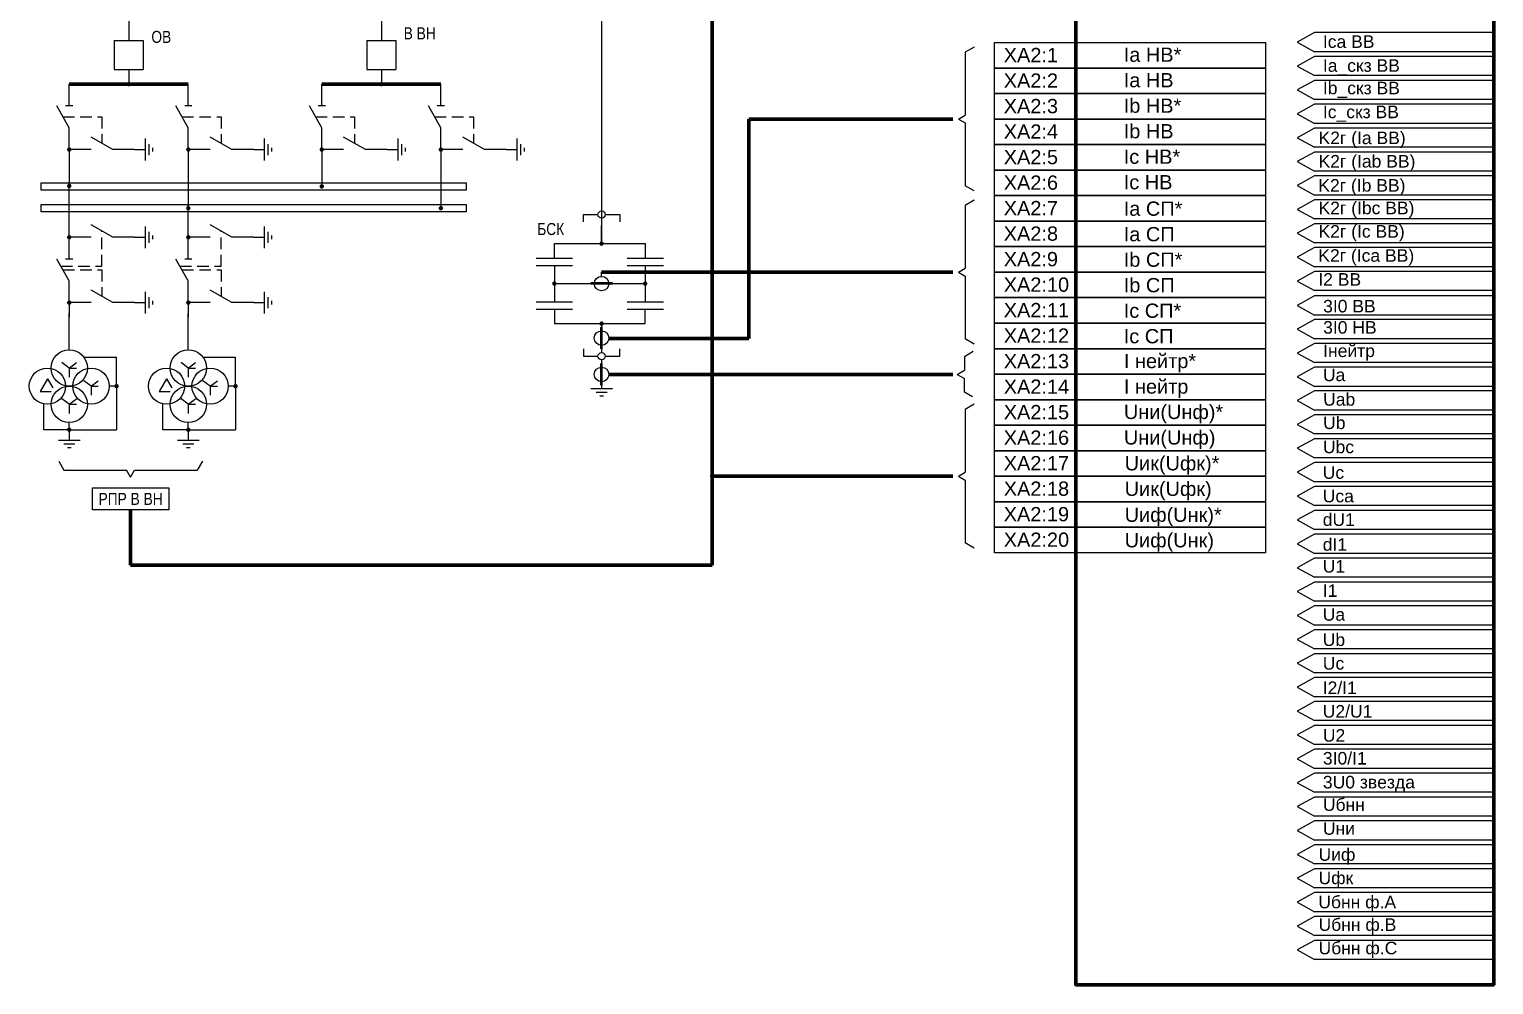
# Model space of a CAD drawing. Header units: millimetres. Extents: x 6 to 13069, y 2 to 2638.
# Drawn here: x 9996.4 to 10399.6, y 2112.2 to 2375.2 of the extents above; entities that cross this region are included whole.
import ezdxf
from ezdxf.enums import TextEntityAlignment as Align

# ---------------------------------------------------------------- set-up
doc = ezdxf.new("R2010")
doc.units = ezdxf.units.MM
doc.linetypes.add('штриховая2', pattern=[9.525, 6.35, -3.175])
doc.layers.add('Основная', color=7, linetype='Continuous')
doc.styles.add('Narrow', font='ARIALN.TTF')
doc.styles.get("Standard").update_dxf_attribs({"font": 'arial.ttf'})
doc.styles.add('Вывод', font='tahoma.ttf', dxfattribs={"height": 2.5})
doc.styles.add('Компонент', font='ARIALN.TTF', dxfattribs={"height": 3.5})

# ---------------------------------------------------------------- blocks, each defined once
blk = doc.blocks.new('*U19')
at = {"layer": 'Основная'}
for p, q in [((0, 0), (-8, 0)), ((-8, -8), (-8, 0)), ((0, -8), (0, 0)), ((0, -8), (-8, -8))]:
    blk.add_line(p, q, dxfattribs=at)
at = {"layer": 'Основная', "style": 'Компонент'}
blk.add_attdef('ОУ', text='', height=3.5, dxfattribs=at).set_placement((-15, -3), align=Align.MIDDLE_CENTER)
blk = doc.blocks.new('*U108')
at = {"color": 0}
blk.add_line((0, 0), (6, 3.43), dxfattribs=at)
blk = doc.blocks.new('*U16')
at = {"layer": 'Основная', "color": 0}
for p, q in [((-3, 0), (-9, 0)), ((9, 0), (3, 0))]:
    blk.add_line(p, q, dxfattribs=at)
at = {"layer": 'Основная', "ltscale": 0.25, "xscale": -1}
blk.add_blockref('*U108', (3, 0), dxfattribs=at)
at = {"layer": 'Основная'}
for tag, height, style, p in [('ОУ', 3.5, 'Компонент', (-25, 0)), ('В1', 2.5, 'Вывод', (-7, -2)), ('В2', 2.5, 'Вывод', (7, -2))]:
    blk.add_attdef(tag, text='', height=height, dxfattribs=dict(at, style=style)).set_placement(p, align=Align.MIDDLE_CENTER)
blk = doc.blocks.new('*U17')
at = {"layer": 'Основная'}
for p, q in [((-3, 0), (0, 0)), ((0, -3), (0, 3)), ((1, -1.5), (1, 1.5)), ((2, -0.5), (2, 0.5))]:
    blk.add_line(p, q, dxfattribs=at)
blk = doc.blocks.new('*U6')
at = {"layer": 'Основная', "color": 0}
blk.add_line((0, -1), (0, 1), dxfattribs=at)
blk = doc.blocks.new('*U15')
at = {"layer": 'Основная', "color": 0}
for p, q in [((0, 3), (0, 9)), ((0, -9), (0, -3))]:
    blk.add_line(p, q, dxfattribs=at)
at = {"ltscale": 0.25, "rotation": 89.99999999999999}
blk.add_blockref('*U6', (0, 3), dxfattribs=at)
at = {"layer": 'Основная', "ltscale": 0.25, "rotation": 89.99999999999999}
blk.add_blockref('*U108', (0, -3), dxfattribs=at)
at = {"layer": 'Основная'}
for tag, height, style, p in [('В1', 2.5, 'Вывод', (2, 7)), ('ОУ', 3.5, 'Компонент', (-12, 0)), ('В2', 2.5, 'Вывод', (2, -7))]:
    blk.add_attdef(tag, text='', height=height, dxfattribs=dict(at, style=style)).set_placement(p, align=Align.MIDDLE_CENTER)
blk = doc.blocks.new('*U60')
at = {"ltscale": 0.25, "const_width": 0.6}
blk.add_lwpolyline([(0, 0.3, 1), (0, -0.3, 1)], format="xyb", close=True, dxfattribs=at)
at = {"layer": 'Основная', "color": 0}
for p, q in [((0, 0), (0, -2)), ((0, -2), (0, -8)), ((0, -8), (0, -10))]:
    blk.add_line(p, q, dxfattribs=at)
blk = doc.blocks.new('*U100')
at = {"ltscale": 0.25, "const_width": 0.6}
blk.add_lwpolyline([(0, 0.3, 1), (0, -0.3, 1)], format="xyb", close=True, dxfattribs=at)
at = {"layer": 'Основная', "color": 0}
for p, q in [((0, 0), (0, -2)), ((0, -2), (0, -14.15)), ((0, -14.15), (0, -16.15))]:
    blk.add_line(p, q, dxfattribs=at)
blk = doc.blocks.new('*U101')
at = {"ltscale": 0.25, "const_width": 0.6}
blk.add_lwpolyline([(0, 0.3, 1), (0, -0.3, 1)], format="xyb", close=True, dxfattribs=at)
at = {"layer": 'Основная', "color": 0}
for p, q in [((0, 0), (0, -2)), ((0, -2), (0, -14.15)), ((0, -14.15), (0, -16.15))]:
    blk.add_line(p, q, dxfattribs=at)
blk = doc.blocks.new('*U104')
at = {"ltscale": 0.25, "const_width": 0.6}
blk.add_lwpolyline([(0, -0.3, 1), (0, 0.3, 1)], format="xyb", close=True, dxfattribs=at)
at = {"layer": 'Основная', "color": 0}
for p, q in [((0, 12.15), (0, 14.15)), ((0, 2), (0, 12.15)), ((0, 0), (0, 2))]:
    blk.add_line(p, q, dxfattribs=at)
blk = doc.blocks.new('*U34')
at = {"ltscale": 0.25, "const_width": 0.6}
blk.add_lwpolyline([(0, 0.3, 1), (0, -0.3, 1)], format="xyb", close=True, dxfattribs=at)
at = {"layer": 'Основная', "color": 0}
for p, q in [((0, 0), (0, -2)), ((0, -2), (0, -2)), ((0, -2), (0, -4))]:
    blk.add_line(p, q, dxfattribs=at)
blk = doc.blocks.new('*U32')
at = {"ltscale": 0.35}
for p, q in [((0, 2), (-2, -1.5)), ((0, 2), (1.5, -0.5)), ((-2, -1.5), (1, -1.5))]:
    blk.add_line(p, q, dxfattribs=at)
blk.add_circle((0, 0), 5, dxfattribs=at)
at = {"ltscale": 0.35, "style": 'Компонент'}
blk.add_attdef('ОУ', text='', height=3.5, dxfattribs=at).set_placement((-3, 10), align=Align.MIDDLE_CENTER)
blk = doc.blocks.new('*U31')
at = {"ltscale": 0.35}
for q in [(-2, 1.5), (2, 1.5), (2, 0), (0, -2.5)]:
    blk.add_line((0, 0), q, dxfattribs=at)
blk.add_circle((0, 0), 5, dxfattribs=at)
at = {"ltscale": 0.35, "style": 'Компонент'}
blk.add_attdef('ОУ', text='', height=3.5, dxfattribs=at).set_placement((0, 8), align=Align.MIDDLE_CENTER)
blk = doc.blocks.new('*U33')
at = {"ltscale": 0.35}
for q in [(-2, 1.5), (2, 1.5), (2, 0), (0, -2.5)]:
    blk.add_line((0, 0), q, dxfattribs=at)
blk.add_circle((0, 0), 5, dxfattribs=at)
at = {"ltscale": 0.35, "style": 'Компонент'}
blk.add_attdef('ОУ', text='', height=3.5, dxfattribs=at).set_placement((-9, 8), align=Align.MIDDLE_CENTER)
blk = doc.blocks.new('*U38')
at = {"ltscale": 0.25, "const_width": 0.6}
blk.add_lwpolyline([(0.3, 0, 1), (-0.3, 0, 1)], format="xyb", close=True, dxfattribs=at)
at = {"layer": 'Основная', "color": 0}
for p, q in [((-5, 0), (-7, 0)), ((-2, 0), (-5, 0)), ((0, 0), (-2, 0))]:
    blk.add_line(p, q, dxfattribs=at)
blk = doc.blocks.new('*U36')
at = {"layer": 'Основная'}
for p, q in [((3, 0), (-3, 0)), ((0, 3), (0, 0)), ((1.5, -1), (-1.5, -1)), ((0.5, -2), (-0.5, -2))]:
    blk.add_line(p, q, dxfattribs=at)
blk = doc.blocks.new('*U37')
at = {"ltscale": 0.25, "const_width": 0.6}
blk.add_lwpolyline([(0, -0.3, 1), (0, 0.3, 1)], format="xyb", close=True, dxfattribs=at)
at = {"layer": 'Основная', "color": 0}
for p, q in [((0, 6), (0, 8)), ((0, 2), (0, 6)), ((0, 0), (0, 2))]:
    blk.add_line(p, q, dxfattribs=at)
blk = doc.blocks.new('*U35')
at = {"ltscale": 0.25, "const_width": 0.6}
blk.add_lwpolyline([(0, -0.3, 1), (0, 0.3, 1)], format="xyb", close=True, dxfattribs=at)
at = {"layer": 'Основная', "color": 0}
for p, q in [((0, 7), (0, 9)), ((0, 2), (0, 7)), ((0, 0), (0, 2))]:
    blk.add_line(p, q, dxfattribs=at)
blk = doc.blocks.new('*U83')
at = {"ltscale": 0.25}
blk.add_circle((0, 0), 2, dxfattribs=at)
at = {"layer": 'Основная', "color": 0, "lineweight": 50}
blk.add_line((3, 0), (-3, 0), dxfattribs=at)
at = {"layer": 'Основная', "style": 'Компонент'}
blk.add_attdef('ОУ', text='', height=3.5, dxfattribs=at).set_placement((0, -6), align=Align.MIDDLE_CENTER)
blk = doc.blocks.new('*U114')
at = {"ltscale": 0.25}
blk.add_circle((0, 0), 2, dxfattribs=at)
at = {"layer": 'Основная', "color": 0, "lineweight": 50}
blk.add_line((0, -3), (0, 3), dxfattribs=at)
at = {"layer": 'Основная', "style": 'Компонент'}
blk.add_attdef('ОУ', text='', height=3.5, dxfattribs=at).set_placement((-6, 0), align=Align.MIDDLE_CENTER)
blk = doc.blocks.new('*U81')
at = {"ltscale": 0.25}
blk.add_circle((0, 0), 2, dxfattribs=at)
at = {"layer": 'Основная', "color": 0, "lineweight": 50}
blk.add_line((0, -3), (0, 3), dxfattribs=at)
at = {"layer": 'Основная', "style": 'Компонент'}
blk.add_attdef('ОУ', text='', height=3.5, dxfattribs=at).set_placement((-6, 0), align=Align.MIDDLE_CENTER)

msp = doc.modelspace()

# ---------------------------------------------------------------- linework, layer by layer
at = {"lineweight": 100}
for p, q in [((10184.43, 2227.65), (10184.43, 2399.67)), ((10023.83, 2360.12), (10007.44, 2360.12)), ((10040.22, 2360.12), (10023.83, 2360.12)), ((10093.35, 2360.12), (10076.96, 2360.12)), ((10109.74, 2360.12), (10093.35, 2360.12)), ((10194.55, 2290.13), (10194.55, 2350.51)), ((10194.55, 2350.51), (10250.7, 2350.51)), ((10153.98, 2308.36), (10250.7, 2308.36)), ((10399.56, 2301.81), (10399.56, 2303.28)), ((10155.98, 2290.13), (10194.55, 2290.13)), ((10155.98, 2280.21), (10194.62, 2280.21)), ((10194.62, 2280.21), (10250.7, 2280.21)), ((10184.43, 2252.19), (10250.7, 2252.19)), ((10024.31, 2242.94), (10024.31, 2227.65)), ((10024.31, 2227.65), (10184.43, 2227.65))]:
    msp.add_line(p, q, dxfattribs=at)
for p, q in [((10350.25, 2374.31), (10345.47, 2371.68)), ((10345.47, 2371.68), (10350.25, 2369.05)), ((10399.56, 2374.31), (10350.25, 2374.31)), ((10399.56, 2374.31), (10399.56, 2369.05)), ((10256.52, 2370.29), (10254.07, 2368.89)), ((10254.07, 2368.89), (10254.08, 2351.61)), ((10350.25, 2367.73), (10345.47, 2365.1)), ((10399.56, 2369.05), (10350.25, 2369.05)), ((10399.56, 2367.73), (10350.25, 2367.73)), ((10399.56, 2367.73), (10399.56, 2362.47)), ((10345.47, 2365.1), (10350.25, 2362.47)), ((10399.56, 2362.47), (10350.25, 2362.47)), ((10350.25, 2361.16), (10345.47, 2358.53)), ((10345.47, 2358.53), (10350.25, 2355.9)), ((10399.56, 2361.16), (10350.25, 2361.16)), ((10399.56, 2361.16), (10399.56, 2355.9)), ((10350.25, 2354.58), (10345.47, 2351.95)), ((10399.56, 2355.9), (10350.25, 2355.9)), ((10399.56, 2354.58), (10350.25, 2354.58)), ((10399.56, 2354.58), (10399.56, 2349.32)), ((10252.2, 2350.51), (10254.08, 2351.61)), ((10252.2, 2350.51), (10254.08, 2349.44)), ((10345.47, 2351.95), (10350.25, 2349.32)), ((10254.08, 2349.44), (10254.09, 2332.13)), ((10350.25, 2348), (10345.47, 2345.37)), ((10399.56, 2349.32), (10350.25, 2349.32)), ((10399.56, 2348), (10350.25, 2348)), ((10399.56, 2348), (10399.56, 2342.74)), ((10345.47, 2345.37), (10350.25, 2342.74)), ((10399.56, 2342.74), (10350.25, 2342.74)), ((10350.25, 2341.43), (10345.47, 2338.8)), ((10345.47, 2338.8), (10350.25, 2336.16)), ((10399.56, 2341.43), (10350.25, 2341.43)), ((10399.56, 2341.43), (10399.56, 2336.16)), ((10350.25, 2334.85), (10345.47, 2332.22)), ((10399.56, 2336.16), (10350.25, 2336.16)), ((10399.56, 2334.85), (10350.25, 2334.85)), ((10399.56, 2334.85), (10399.56, 2329.59)), ((10256.52, 2330.71), (10254.09, 2332.13)), ((10345.47, 2332.22), (10350.25, 2329.59)), ((10256.52, 2328.14), (10254.07, 2326.75)), ((10254.07, 2326.75), (10254.08, 2309.46)), ((10350.25, 2328.27), (10345.47, 2325.64)), ((10399.56, 2329.59), (10350.25, 2329.59)), ((10399.56, 2328.27), (10350.25, 2328.27)), ((10399.56, 2328.27), (10399.56, 2323.01)), ((10345.47, 2325.64), (10350.25, 2323.01)), ((10399.56, 2323.01), (10350.25, 2323.01)), ((10350.25, 2321.7), (10345.47, 2319.06)), ((10345.47, 2319.06), (10350.25, 2316.43)), ((10399.56, 2321.7), (10350.25, 2321.7)), ((10399.56, 2321.7), (10399.56, 2316.43)), ((10350.25, 2315.12), (10345.47, 2312.49)), ((10399.56, 2316.43), (10350.25, 2316.43)), ((10399.56, 2315.12), (10350.25, 2315.12)), ((10399.56, 2315.12), (10399.56, 2309.86)), ((10345.47, 2312.49), (10350.25, 2309.86)), ((10153.98, 2307.21), (10153.98, 2308.36)), ((10252.2, 2308.36), (10254.08, 2309.46)), ((10252.2, 2308.36), (10254.08, 2307.29)), ((10254.08, 2307.29), (10254.09, 2289.98)), ((10350.25, 2308.54), (10345.47, 2305.91)), ((10345.47, 2305.91), (10350.25, 2303.28)), ((10399.56, 2309.86), (10350.25, 2309.86)), ((10399.56, 2308.54), (10350.25, 2308.54)), ((10399.56, 2308.54), (10399.56, 2303.28)), ((10399.56, 2303.28), (10350.25, 2303.28)), ((10350.25, 2301.81), (10345.47, 2299.18)), ((10345.47, 2299.18), (10350.25, 2296.55)), ((10399.56, 2301.81), (10350.25, 2301.81)), ((10399.56, 2301.81), (10399.56, 2296.55)), ((10350.25, 2295.31), (10345.47, 2292.68)), ((10399.56, 2296.55), (10350.25, 2296.55)), ((10399.56, 2295.31), (10350.25, 2295.31)), ((10399.56, 2295.31), (10399.56, 2290.05)), ((10256.52, 2288.56), (10254.09, 2289.98)), ((10345.47, 2292.68), (10350.25, 2290.05)), ((10399.56, 2290.05), (10350.25, 2290.05)), ((10256.31, 2286.51), (10253.87, 2285.09)), ((10350.25, 2288.73), (10345.47, 2286.1)), ((10345.47, 2286.1), (10350.25, 2283.47)), ((10399.56, 2288.73), (10350.25, 2288.73)), ((10399.56, 2288.73), (10399.56, 2283.47)), ((10253.87, 2285.09), (10253.87, 2281.38)), ((10350.25, 2282.16), (10345.47, 2279.52)), ((10399.56, 2283.47), (10350.25, 2283.47)), ((10399.56, 2282.16), (10350.25, 2282.16)), ((10399.56, 2282.16), (10399.56, 2276.89)), ((10251.87, 2280.21), (10253.87, 2281.38)), ((10251.87, 2280.21), (10253.87, 2279.06)), ((10253.87, 2275.3), (10253.87, 2279.06)), ((10345.47, 2279.52), (10350.25, 2276.89)), ((10256.05, 2274.03), (10253.87, 2275.3)), ((10350.25, 2275.66), (10345.47, 2273.02)), ((10399.56, 2276.89), (10350.25, 2276.89)), ((10399.56, 2275.66), (10350.25, 2275.66)), ((10399.56, 2275.66), (10399.56, 2270.39)), ((10256.52, 2271.97), (10254.07, 2270.58)), ((10254.07, 2270.58), (10254.08, 2253.29)), ((10345.47, 2273.02), (10350.25, 2270.39)), ((10399.56, 2270.39), (10350.25, 2270.39)), ((10350.25, 2269.08), (10345.47, 2266.45)), ((10345.47, 2266.45), (10350.25, 2263.82)), ((10399.56, 2269.08), (10350.25, 2269.08)), ((10399.56, 2269.08), (10399.56, 2263.82)), ((10350.25, 2262.5), (10345.47, 2259.87)), ((10399.56, 2263.82), (10350.25, 2263.82)), ((10399.56, 2262.5), (10350.25, 2262.5)), ((10399.56, 2262.5), (10399.56, 2257.24)), ((10345.47, 2259.87), (10350.25, 2257.24)), ((10004.53, 2256.28), (10005.93, 2253.83)), ((10005.93, 2253.83), (10023.21, 2253.83)), ((10024.31, 2251.96), (10023.21, 2253.83)), ((10024.31, 2251.96), (10025.38, 2253.84)), ((10025.38, 2253.84), (10042.69, 2253.84)), ((10044.12, 2256.28), (10042.69, 2253.84)), ((10350.25, 2255.92), (10345.47, 2253.29)), ((10399.56, 2257.24), (10350.25, 2257.24)), ((10399.56, 2255.92), (10350.25, 2255.92)), ((10399.56, 2255.92), (10399.56, 2250.66)), ((10252.2, 2252.19), (10254.08, 2253.29)), ((10252.2, 2252.19), (10254.08, 2251.13)), ((10254.08, 2251.13), (10254.09, 2233.81)), ((10345.47, 2253.29), (10350.25, 2250.66)), ((10399.56, 2250.66), (10350.25, 2250.66)), ((10350.25, 2249.35), (10345.47, 2246.72)), ((10345.47, 2246.72), (10350.25, 2244.09)), ((10399.56, 2249.35), (10350.25, 2249.35)), ((10399.56, 2249.35), (10399.56, 2244.09)), ((10350.25, 2242.77), (10345.47, 2240.14)), ((10399.56, 2244.09), (10350.25, 2244.09)), ((10399.56, 2242.77), (10350.25, 2242.77)), ((10399.56, 2242.77), (10399.56, 2237.51)), ((10345.47, 2240.14), (10350.25, 2237.51)), ((10399.56, 2237.51), (10350.25, 2237.51)), ((10256.52, 2232.39), (10254.09, 2233.81)), ((10350.25, 2236.19), (10345.47, 2233.56)), ((10345.47, 2233.56), (10350.25, 2230.93)), ((10399.56, 2236.19), (10350.25, 2236.19)), ((10399.56, 2236.19), (10399.56, 2230.93)), ((10350.25, 2229.62), (10345.47, 2226.98)), ((10399.56, 2230.93), (10350.25, 2230.93)), ((10399.56, 2229.62), (10350.25, 2229.62)), ((10399.56, 2229.62), (10399.56, 2224.35)), ((10345.47, 2226.98), (10350.25, 2224.35)), ((10350.25, 2223.04), (10345.47, 2220.41)), ((10399.56, 2224.35), (10350.25, 2224.35)), ((10399.56, 2223.04), (10350.25, 2223.04)), ((10399.56, 2223.04), (10399.56, 2217.78)), ((10345.47, 2220.41), (10350.25, 2217.78)), ((10399.56, 2217.78), (10350.25, 2217.78)), ((10350.25, 2216.46), (10345.47, 2213.83)), ((10345.47, 2213.83), (10350.25, 2211.2)), ((10399.56, 2216.46), (10350.25, 2216.46)), ((10399.56, 2216.46), (10399.56, 2211.2)), ((10350.25, 2209.88), (10345.47, 2207.25)), ((10399.56, 2211.2), (10350.25, 2211.2)), ((10399.56, 2209.88), (10350.25, 2209.88)), ((10399.56, 2209.88), (10399.56, 2204.62)), ((10345.47, 2207.25), (10350.25, 2204.62)), ((10350.25, 2203.31), (10345.47, 2200.68)), ((10399.56, 2204.62), (10350.25, 2204.62)), ((10399.56, 2203.31), (10350.25, 2203.31)), ((10399.56, 2203.31), (10399.56, 2198.05)), ((10345.47, 2200.68), (10350.25, 2198.05)), ((10399.56, 2198.05), (10350.25, 2198.05)), ((10350.25, 2196.73), (10345.47, 2194.1)), ((10345.47, 2194.1), (10350.25, 2191.47)), ((10399.56, 2196.73), (10350.25, 2196.73)), ((10399.56, 2196.73), (10399.56, 2191.47)), ((10350.25, 2190.15), (10345.47, 2187.52)), ((10399.56, 2191.47), (10350.25, 2191.47)), ((10399.56, 2190.15), (10350.25, 2190.15)), ((10399.56, 2190.15), (10399.56, 2184.89)), ((10345.47, 2187.52), (10350.25, 2184.89)), ((10350.25, 2183.58), (10345.47, 2180.95)), ((10345.47, 2180.95), (10350.25, 2178.31)), ((10399.56, 2184.89), (10350.25, 2184.89)), ((10399.56, 2183.58), (10350.25, 2183.58)), ((10399.56, 2183.58), (10399.56, 2178.31)), ((10350.25, 2177), (10345.47, 2174.37)), ((10399.56, 2178.31), (10350.25, 2178.31)), ((10399.56, 2177), (10350.25, 2177)), ((10399.56, 2177), (10399.56, 2171.74)), ((10345.47, 2174.37), (10350.25, 2171.74)), ((10350.25, 2170.42), (10345.47, 2167.79)), ((10399.56, 2171.74), (10350.25, 2171.74)), ((10399.56, 2170.42), (10350.25, 2170.42)), ((10399.56, 2170.42), (10399.56, 2165.16)), ((10345.47, 2167.79), (10350.25, 2165.16)), ((10399.56, 2165.16), (10350.25, 2165.16)), ((10350.25, 2163.84), (10345.47, 2161.21)), ((10345.47, 2161.21), (10350.25, 2158.58)), ((10399.56, 2163.84), (10350.25, 2163.84)), ((10399.56, 2163.84), (10399.56, 2158.58)), ((10350.25, 2157.27), (10345.47, 2154.64)), ((10399.56, 2158.58), (10350.25, 2158.58)), ((10399.56, 2157.27), (10350.25, 2157.27)), ((10399.56, 2157.27), (10399.56, 2152.01)), ((10345.47, 2154.64), (10350.25, 2152.01)), ((10350.25, 2150.69), (10345.47, 2148.06)), ((10399.56, 2152.01), (10350.25, 2152.01)), ((10399.56, 2150.69), (10350.25, 2150.69)), ((10399.56, 2150.69), (10399.56, 2145.43)), ((10345.47, 2148.06), (10350.25, 2145.43)), ((10399.56, 2145.43), (10350.25, 2145.43)), ((10350.25, 2144.11), (10345.47, 2141.48)), ((10345.47, 2141.48), (10350.25, 2138.85)), ((10399.56, 2144.11), (10350.25, 2144.11)), ((10399.56, 2144.11), (10399.56, 2138.85)), ((10350.25, 2137.54), (10345.47, 2134.91)), ((10399.56, 2138.85), (10350.25, 2138.85)), ((10399.56, 2137.54), (10350.25, 2137.54)), ((10399.56, 2137.54), (10399.56, 2132.27)), ((10345.47, 2134.91), (10350.25, 2132.27)), ((10350.25, 2130.96), (10345.47, 2128.33)), ((10399.56, 2132.27), (10350.25, 2132.27)), ((10399.56, 2130.96), (10350.25, 2130.96)), ((10399.56, 2130.96), (10399.56, 2125.7)), ((10345.47, 2128.33), (10350.25, 2125.7)), ((10399.56, 2125.7), (10350.25, 2125.7)), ((10350.25, 2124.38), (10345.47, 2121.75)), ((10345.47, 2121.75), (10350.25, 2119.12)), ((10399.56, 2124.38), (10350.25, 2124.38)), ((10399.56, 2124.38), (10399.56, 2119.12)), ((10399.56, 2119.12), (10350.25, 2119.12))]:
    msp.add_line(p, q)
msp.add_lwpolyline([(10284.52, 2538.67), (10399.56, 2538.67), (10399.56, 2112.17), (10284.52, 2112.17)], close=True, dxfattribs=at)
for points in [[(10262.13, 2371.57), (10336.76, 2371.57), (10336.76, 2364.54), (10262.13, 2364.54)], [(10262.13, 2364.54), (10336.76, 2364.54), (10336.76, 2357.52), (10262.13, 2357.52)], [(10262.13, 2357.52), (10336.76, 2357.52), (10336.76, 2350.5), (10262.13, 2350.5)], [(10262.13, 2350.5), (10336.76, 2350.5), (10336.76, 2343.48), (10262.13, 2343.48)], [(10262.13, 2343.48), (10336.76, 2343.48), (10336.76, 2336.45), (10262.13, 2336.45)], [(10262.13, 2336.45), (10336.76, 2336.45), (10336.76, 2329.43), (10262.13, 2329.43)], [(10262.13, 2329.43), (10336.76, 2329.43), (10336.76, 2322.41), (10262.13, 2322.41)], [(10262.13, 2322.41), (10336.76, 2322.41), (10336.76, 2315.39), (10262.13, 2315.39)], [(10262.13, 2315.39), (10336.76, 2315.39), (10336.76, 2308.36), (10262.13, 2308.36)], [(10262.13, 2308.36), (10336.76, 2308.36), (10336.76, 2301.34), (10262.13, 2301.34)], [(10262.13, 2301.34), (10336.76, 2301.34), (10336.76, 2294.32), (10262.13, 2294.32)], [(10262.13, 2294.32), (10336.76, 2294.32), (10336.76, 2287.29), (10262.13, 2287.29)], [(10262.13, 2287.29), (10336.76, 2287.29), (10336.76, 2280.27), (10262.13, 2280.27)], [(10262.13, 2280.27), (10336.76, 2280.27), (10336.76, 2273.25), (10262.13, 2273.25)], [(10262.13, 2273.25), (10336.76, 2273.25), (10336.76, 2266.23), (10262.13, 2266.23)], [(10262.13, 2266.23), (10336.76, 2266.23), (10336.76, 2259.2), (10262.13, 2259.2)], [(10262.13, 2259.2), (10336.76, 2259.2), (10336.76, 2252.18), (10262.13, 2252.18)], [(10262.13, 2252.18), (10336.76, 2252.18), (10336.76, 2245.16), (10262.13, 2245.16)], [(10262.13, 2245.16), (10336.76, 2245.16), (10336.76, 2238.13), (10262.13, 2238.13)], [(10262.13, 2238.13), (10336.76, 2238.13), (10336.76, 2231.11), (10262.13, 2231.11)]]:
    msp.add_lwpolyline(points, close=True)
at = {"layer": 'Основная'}
for p, q in [((10023.83, 2436.77), (10023.83, 2372.12)), ((10153.98, 2436.77), (10153.98, 2319.78)), ((10093.35, 2411.56), (10093.35, 2372.12)), ((10023.83, 2364.12), (10023.83, 2360.12)), ((10093.35, 2364.12), (10093.35, 2360.12)), ((10153.98, 2326.21), (10153.98, 2325.21)), ((10153.98, 2323.21), (10153.98, 2316.21))]:
    msp.add_line(p, q, dxfattribs=at)
at = {"layer": 'Основная', "ltscale": 0.25, "const_width": 0.6}
for points in [[(10024.13, 2360.12, 1), (10023.53, 2360.12, 1)], [(10093.65, 2360.12, 1), (10093.05, 2360.12, 1)], [(10007.14, 2332.12, 1), (10007.74, 2332.12, 1)], [(10007.14, 2332.12, 1), (10007.74, 2332.12, 1)], [(10076.66, 2331.97, 1), (10077.26, 2331.97, 1)], [(10039.92, 2325.97, 1), (10040.52, 2325.97, 1)], [(10039.92, 2325.97, 1), (10040.52, 2325.97, 1)], [(10039.92, 2325.97, 1), (10040.52, 2325.97, 1)], [(10039.92, 2325.97, 1), (10040.52, 2325.97, 1)], [(10109.44, 2325.97, 1), (10110.04, 2325.97, 1)], [(10153.68, 2316.21, 1), (10154.28, 2316.21, 1)], [(10140.68, 2305.21, 1), (10141.28, 2305.21, 1)], [(10165.68, 2305.21, 1), (10166.28, 2305.21, 1)], [(10153.68, 2294.21, 1), (10154.28, 2294.21, 1)], [(10184.13, 2252.19, 1), (10184.73, 2252.19, 1)]]:
    msp.add_lwpolyline(points, format="xyb", close=True, dxfattribs=at)
at = {"layer": 'Основная', "linetype": 'штриховая2', "ltscale": 0.5}
for points in [[(10005.72, 2351.12), (10016.44, 2351.12), (10016.44, 2343.84)], [(10038.5, 2351.12), (10049.22, 2351.12), (10049.22, 2343.84)], [(10075.24, 2351.12), (10085.96, 2351.12), (10085.96, 2343.84)], [(10108.02, 2351.12), (10118.74, 2351.12), (10118.74, 2343.84)], [(10005.15, 2309.97), (10016.44, 2309.97), (10016.44, 2319.68)], [(10037.93, 2309.97), (10049.22, 2309.97), (10049.22, 2319.68)], [(10005.72, 2308.97), (10016.44, 2308.97), (10016.44, 2301.68)], [(10038.5, 2308.97), (10049.22, 2308.97), (10049.22, 2301.68)]]:
    msp.add_lwpolyline(points, dxfattribs=at)
at = {"layer": 'Основная'}
for points in [[(9999.71, 2332.97), (10116.71, 2332.97), (10116.71, 2330.97), (9999.71, 2330.97)], [(9999.71, 2326.97), (10116.71, 2326.97), (10116.71, 2324.97), (9999.71, 2324.97)], [(10013.81, 2248.94), (10034.81, 2248.94), (10034.81, 2242.94), (10013.81, 2242.94)]]:
    msp.add_lwpolyline(points, close=True, dxfattribs=at)
for points in [[(10148.98, 2322.21), (10148.98, 2324.21), (10152.98, 2324.21)], [(10154.98, 2324.21), (10158.98, 2324.21), (10158.98, 2322.21)], [(10153.98, 2316.21), (10153.98, 2321.21)], [(10153.98, 2321.21), (10153.98, 2316.21)], [(10140.98, 2312.21), (10140.98, 2316.21), (10165.98, 2316.21), (10165.98, 2312.21)], [(10135.98, 2312.21), (10145.98, 2312.21)], [(10135.98, 2310.21), (10145.98, 2310.21)], [(10140.98, 2310.21), (10140.98, 2300.21)], [(10160.98, 2312.21), (10170.98, 2312.21)], [(10160.98, 2310.21), (10170.98, 2310.21)], [(10165.98, 2310.21), (10165.98, 2300.21)], [(10140.98, 2305.21), (10165.98, 2305.21)], [(10135.98, 2300.21), (10145.98, 2300.21)], [(10135.98, 2298.21), (10145.98, 2298.21)], [(10140.98, 2298.21), (10140.98, 2294.21), (10165.98, 2294.21), (10165.98, 2298.21)], [(10160.98, 2300.21), (10170.98, 2300.21)], [(10160.98, 2298.21), (10170.98, 2298.21)], [(10007.44, 2286.97), (10007.44, 2296.97)], [(10040.22, 2286.97), (10040.22, 2296.97)], [(10153.98, 2294.21), (10153.98, 2286.21)], [(10148.98, 2287.21), (10148.98, 2285.21), (10152.98, 2285.21)], [(10154.98, 2285.21), (10158.98, 2285.21), (10158.98, 2287.21)], [(10011.44, 2284.97), (10020.44, 2284.97)], [(10044.22, 2284.97), (10053.22, 2284.97)], [(10153.98, 2284.21), (10153.98, 2276.21)], [(10020.44, 2276.97), (10018.44, 2276.97)], [(10020.44, 2276.97), (10020.44, 2264.97)], [(10053.22, 2276.97), (10051.22, 2276.97)], [(10053.22, 2276.97), (10053.22, 2264.97)], [(10007.44, 2264.97), (10007.44, 2266.97)], [(10040.22, 2264.97), (10040.22, 2266.97)], [(10007.44, 2264.97), (10020.44, 2264.97)], [(10040.22, 2264.97), (10053.22, 2264.97)]]:
    msp.add_lwpolyline(points, dxfattribs=at)
at = {"layer": 'Основная', "ltscale": 100}
for points in [[(10000.44, 2264.97), (10000.44, 2271.97)], [(10033.22, 2264.97), (10033.22, 2271.97)]]:
    msp.add_lwpolyline(points, dxfattribs=at)
at = {"layer": 'Основная'}
for centre in [(10153.98, 2324.21), (10153.98, 2285.21)]:
    msp.add_circle(centre, 1, dxfattribs=at)

# ---------------------------------------------------------------- block references
at = {"layer": 'Основная', "ltscale": 0.25, "rotation": 180}
for p in [(10019.83, 2364.12), (10089.35, 2364.12)]:
    msp.add_blockref('*U19', p, dxfattribs=at)
at = {"layer": 'Основная', "ltscale": 0.25}
for name, p in [('*U15', (10007.44, 2351.12)), ('*U15', (10040.22, 2351.12)), ('*U15', (10076.96, 2351.12)), ('*U15', (10109.74, 2351.12)), ('*U60', (10007.44, 2342.12)), ('*U16', (10016.44, 2342.12)), ('*U17', (10028.44, 2342.12)), ('*U100', (10040.22, 2342.12)), ('*U16', (10049.22, 2342.12)), ('*U17', (10061.22, 2342.12)), ('*U60', (10076.96, 2342.12)), ('*U16', (10085.96, 2342.12)), ('*U17', (10097.96, 2342.12)), ('*U101', (10109.74, 2342.12)), ('*U16', (10118.74, 2342.12)), ('*U17', (10130.74, 2342.12)), ('*U104', (10007.44, 2317.97)), ('*U35', (10040.22, 2317.97)), ('*U15', (10007.44, 2308.97)), ('*U16', (10016.44, 2317.97)), ('*U17', (10028.44, 2317.97)), ('*U15', (10040.22, 2308.97)), ('*U16', (10049.22, 2317.97)), ('*U17', (10061.22, 2317.97)), ('*U83', (10153.98, 2305.21)), ('*U16', (10016.44, 2299.97)), ('*U17', (10028.44, 2299.97)), ('*U16', (10049.22, 2299.97)), ('*U17', (10061.22, 2299.97)), ('*U34', (10007.44, 2299.97)), ('*U34', (10040.22, 2299.97)), ('*U114', (10153.98, 2290.21)), ('*U37', (10020.44, 2276.97)), ('*U37', (10053.22, 2276.97)), ('*U81', (10153.98, 2280.21)), ('*U36', (10153.98, 2276.21)), ('*U38', (10007.44, 2264.97)), ('*U38', (10040.22, 2264.97)), ('*U36', (10007.44, 2261.97)), ('*U36', (10040.22, 2261.97))]:
    msp.add_blockref(name, p, dxfattribs=at)
at = {"layer": 'Основная', "ltscale": 0.35}
for name, p in [('*U33', (10007.44, 2281.97)), ('*U33', (10040.22, 2281.97)), ('*U32', (10001.44, 2276.97)), ('*U31', (10013.44, 2276.97)), ('*U32', (10034.22, 2276.97)), ('*U31', (10046.22, 2276.97)), ('*U31', (10007.44, 2271.97)), ('*U31', (10040.22, 2271.97))]:
    msp.add_blockref(name, p, dxfattribs=at)

# ---------------------------------------------------------------- texts
for s, height, p in [('Iсa ВВ', 3.45, (10352.54, 2370.11)), ('XA2:1', 3.926, (10264.69, 2366.18)), ('Ia НВ*', 3.926, (10297.72, 2366.28)), ('Ia_скз ВВ', 3.45, (10352.54, 2363.53)), ('XA2:2', 3.926, (10264.69, 2359.15)), ('Ia НВ', 3.926, (10297.72, 2359.26)), ('Ib_скз ВВ', 3.45, (10352.54, 2357.34)), ('XA2:3', 3.926, (10264.69, 2352.13)), ('Ib НВ*', 3.926, (10297.72, 2352.24)), ('Ic_скз ВВ', 3.45, (10352.54, 2350.76)), ('XA2:4', 3.926, (10264.69, 2345.11)), ('Ib НВ', 3.926, (10297.72, 2345.21)), ('K2г (Ia ВВ)', 3.4502, (10351.34, 2343.61)), ('XA2:5', 3.926, (10264.69, 2338.09)), ('Ic НВ*', 3.926, (10297.72, 2338.19)), ('K2г (Iab ВВ)', 3.4502, (10351.34, 2337.17)), ('XA2:6', 3.926, (10264.69, 2331.06)), ('Ic НВ', 3.926, (10297.72, 2331.17)), ('K2г (Ib ВВ)', 3.4502, (10351.28, 2330.53)), ('XA2:7', 3.926, (10264.69, 2324.04)), ('Ia СП*', 3.926, (10297.72, 2323.89)), ('K2г (Ibc ВВ)', 3.4502, (10351.34, 2324.31)), ('XA2:8', 3.926, (10264.69, 2317.02)), ('Ia СП', 3.926, (10297.72, 2316.86)), ('K2г (Ic ВВ)', 3.4502, (10351.34, 2317.87)), ('XA2:9', 3.926, (10264.69, 2309.99)), ('Ib СП*', 3.926, (10297.72, 2309.84)), ('K2г (Ica ВВ)', 3.4502, (10351.28, 2311.23)), ('XA2:10', 3.926, (10264.69, 2302.97)), ('Ib СП', 3.926, (10297.72, 2302.82)), ('I2 ВВ', 3.45, (10351.28, 2304.64)), ('XA2:11', 3.926, (10264.69, 2295.95)), ('Ic СП*', 3.926, (10297.72, 2295.79)), ('3I0 ВВ', 3.45, (10352.61, 2297.28)), ('3I0 НВ', 3.45, (10352.61, 2291.43)), ('XA2:12', 3.926, (10264.69, 2288.93)), ('Ic СП', 3.926, (10297.72, 2288.77)), ('XA2:13', 3.926, (10264.69, 2281.9)), ('I нейтр*', 3.926, (10297.76, 2281.94)), ('Iнейтр', 3.45, (10352.61, 2284.99)), ('Ua', 3.45, (10352.55, 2278.35)), ('XA2:14', 3.926, (10264.69, 2274.88)), ('I нейтр', 3.926, (10297.76, 2274.91)), ('Uab', 3.45, (10352.61, 2271.6)), ('XA2:15', 3.926, (10264.69, 2267.86)), ('Uни(Uнф)*', 3.926, (10297.76, 2267.92)), ('Ub', 3.45, (10352.61, 2265.16)), ('XA2:16', 3.926, (10264.69, 2260.84)), ('Uни(Uнф)', 3.926, (10297.76, 2260.9)), ('Ubc', 3.45, (10352.55, 2258.52)), ('XA2:17', 3.926, (10264.69, 2253.81)), ('Uик(Uфк)*', 3.926, (10297.98, 2253.78)), ('Uc', 3.45, (10352.5, 2251.47)), ('XA2:18', 3.926, (10264.69, 2246.79)), ('Uик(Uфк)', 3.926, (10297.98, 2246.75)), ('Uca', 3.45, (10352.5, 2244.99)), ('XA2:19', 3.926, (10264.69, 2239.77)), ('Uиф(Uнк)*', 3.926, (10297.98, 2239.61)), ('dU1', 3.45, (10352.5, 2238.5)), ('XA2:20', 3.926, (10264.69, 2232.74)), ('Uиф(Uнк)', 3.926, (10297.98, 2232.59)), ('dI1', 3.45, (10352.5, 2231.67)), ('U1', 3.45, (10352.5, 2225.65)), ('I1', 3.45, (10352.52, 2218.96)), ('Ua', 3.45, (10352.5, 2212.39)), ('Ub', 3.45, (10352.5, 2205.44)), ('Uc', 3.45, (10352.52, 2198.93)), ('I2/I1', 3.45, (10352.5, 2192.21)), ('U2/U1', 3.45, (10352.5, 2185.72)), ('U2', 3.45, (10352.53, 2179.09)), ('3I0/I1', 3.45, (10352.54, 2172.8)), ('3U0 звезда', 3.45, (10352.54, 2166.22)), ('Uбнн', 3.45, (10352.54, 2160.03)), ('Uни', 3.45, (10352.54, 2153.45)), ('Uиф', 3.45, (10351.34, 2146.29)), ('Uфк', 3.45, (10351.34, 2139.85)), ('Uбнн ф.A', 3.45, (10351.28, 2133.22)), ('Uбнн ф.B', 3.45, (10351.34, 2126.99)), ('Uбнн ф.C', 3.45, (10351.34, 2120.55))]:
    msp.add_text(s, height=height).set_placement(p)
at = {"layer": 'Основная', "char_height": 3.3, "attachment_point": 5, "style": 'Narrow'}
for s, insert, width in [('\\pxi-3,l3,t3;ОВ', (10032.78, 2373.12), 10), ('\\pxi-3,l3,t3;В ВН', (10103.92, 2374.12), 10), ('\\pxi-3,l3,t3;БСК', (10139.98, 2320.21), 10), ('\\pxt3;РПР В ВН', (10024.33, 2245.94), 21.0408)]:
    msp.add_mtext(s, dxfattribs=dict(at, insert=insert, width=width))

doc.saveas('drawing.dxf')
